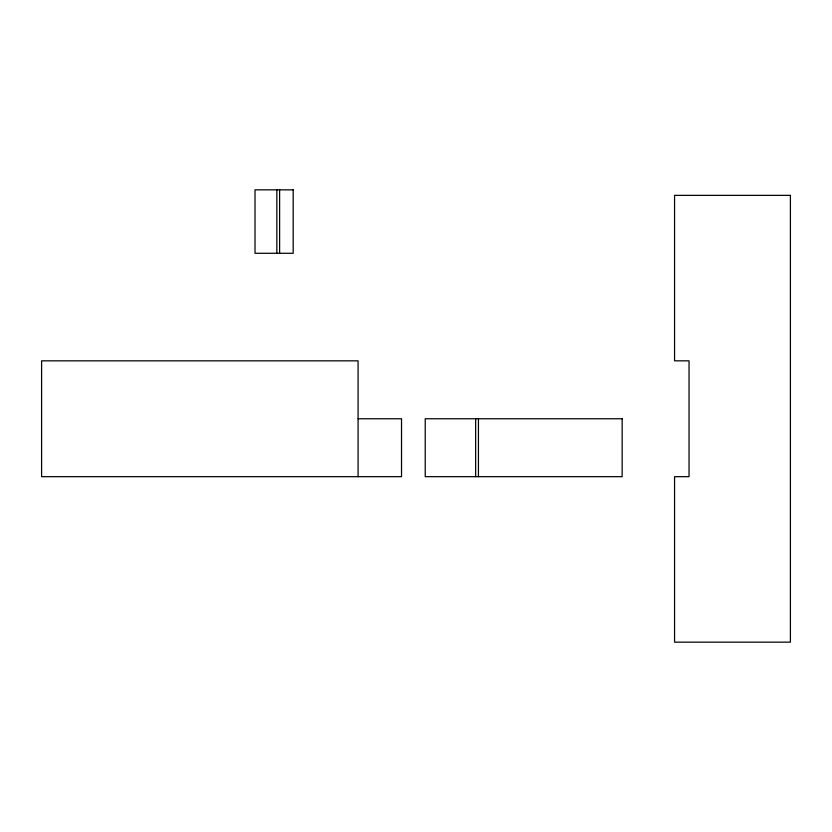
<?xml version="1.0" encoding="UTF-8"?>
<svg xmlns="http://www.w3.org/2000/svg" width="832" height="832" viewBox="0 0 832 832"><rect width="100%" height="100%" fill="white"/><g stroke="black" fill="none" stroke-linecap="round" stroke-linejoin="round"><path stroke-width="1.25" d="M358.082 418.756L401.523 418.756L401.523 476.674L41.6 476.674L41.6 360.838L358.082 360.838L358.082 476.674M478.442 418.756L478.442 476.674M475.654 418.756L475.654 476.674M279.614 189.842L279.614 253.282M276.838 189.842L276.838 253.282M293.186 189.842L255.018 189.842L255.018 253.282L293.186 253.282L293.186 189.842M790.4 195.364L674.565 195.364L674.565 360.838L689.042 360.838L689.042 476.674L674.565 476.674L674.565 642.158L790.4 642.158L790.4 195.364M622.159 418.756L425.235 418.756L425.235 476.674L622.159 476.674L622.159 418.756"/></g></svg>
